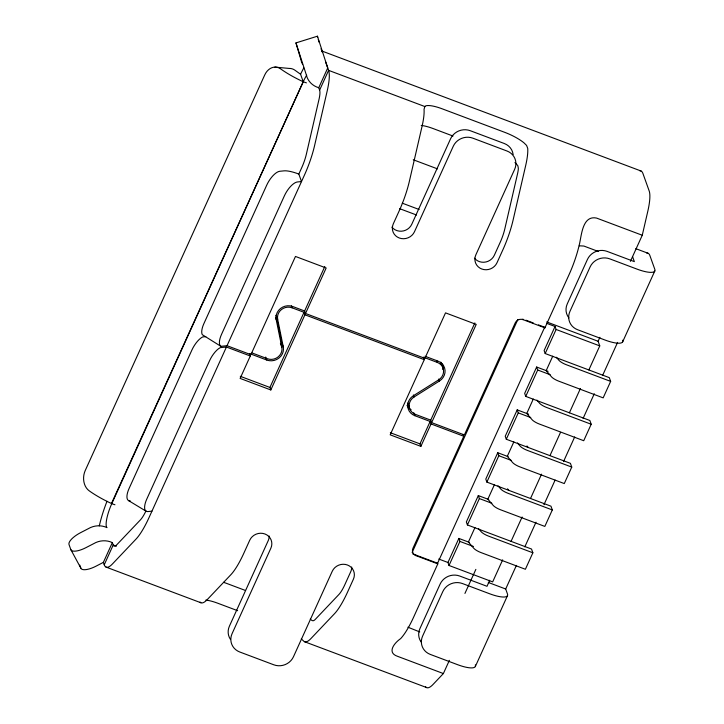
<?xml version="1.0" encoding="UTF-8"?>
<svg xmlns="http://www.w3.org/2000/svg" width="724" height="724" viewBox="0 0 724 724"><rect width="100%" height="100%" fill="white"/><g stroke="black" fill="none" stroke-linecap="round" stroke-linejoin="round"><path stroke-width="1.09" d="M630.423 261.346L642.26 235.255L596.567 218.078C582.114 215.046 581.562 236.259 579.227 245.029A41.259 9.792 -69.4 0 1 569.037 274.695L544.91 327.854L523.081 319.655A6 5.611 -19.7 0 0 515.235 322.877L464.374 434.943L431.64 422.635L476.211 324.406L445.522 312.868L424.879 358.353L305.519 313.483L326.162 267.998L295.473 256.45L250.893 354.679L227.028 345.71L220.874 346.316L219.942 345.348A15.005 5.973 -58.8 0 1 221.562 334.28L284.387 195.842A15.005 5.973 -58.8 0 1 297.483 181.95L301.51 181.552L298.831 174.068L301.718 167.706A18.752 4.453 -69.4 0 0 306.352 154.23L319.239 98.337A18.752 4.453 -69.4 0 0 319.619 90.129L318.759 87.722L327.737 67.947L317.438 36.2L295.962 42.906L300.994 59.992A19.114 17.883 -19.7 0 0 302.614 64.282M317.438 36.2L317.7 37.44M642.26 235.255L647.817 211.209A41.259 9.792 -69.4 0 0 649.862 197.218L649.871 195.67A41.259 9.792 -69.4 0 0 649.156 190.874L642.93 173.488A45.178 10.724 -69.4 0 0 639.754 170.746M306.677 75.233A19.068 4.525 -69.4 0 0 303.238 81.74L111.786 503.651A19.068 4.525 -69.4 0 0 106.989 527.624A19.114 17.883 -19.7 0 0 88.31 528.692L80.545 532.692A15.005 5.249 -28.4 0 0 69.024 544.557L70.807 549.552L80.826 568.096A15.005 5.249 -28.4 0 0 95.93 566.222L103.378 562.376L112.347 542.602A19.114 17.883 -19.7 0 0 93.668 543.67L85.912 547.67A15.005 5.249 -28.4 0 1 70.807 549.552M274.858 67.097L289.184 68.436A15.005 11.539 -84.6 0 1 294.94 70.219L300.56 74.246L303.238 81.74L111.451 503.524M250.296 356L249.409 353.502L266.785 360.036A12 11.231 -19.7 0 0 279.002 358.036A12 11.231 -19.7 0 0 283.274 346.896L277.672 319.32A10.498 9.819 -19.7 0 1 281.419 309.573A10.498 9.819 -19.7 0 1 292.107 307.818L304.026 312.306L304.922 314.795L270.821 389.955L240.124 378.417L250.296 356L226.431 347.022L149.053 517.533A41.259 9.792 -69.4 0 1 135.976 539.154L112.528 563.869A41.259 9.792 -69.4 0 1 104.238 564.783L113.206 545.009L112.347 542.602M319.619 90.129L328.596 70.355L325.592 61.956M227.028 345.71L304.397 175.199A41.259 9.792 -69.4 0 0 314.596 145.542L327.257 90.681A41.259 9.792 -69.4 0 0 328.596 70.355L424.834 106.537L425.73 105.867A22.507 5.892 24.4 0 1 442.111 108.79L504.854 132.383A22.507 5.892 24.4 0 1 523.914 142.791L526.583 145.415L527.715 148.348A41.259 9.792 -69.4 0 1 525.733 165.307L513.072 220.159A41.259 9.792 -69.4 0 1 502.872 249.816L496.999 262.767A11.629 10.878 -19.7 0 1 481.786 269.011A11.629 10.878 -19.7 0 1 475.858 254.821L514.655 169.316A15.005 14.037 -19.7 0 0 506.99 151.008L472.89 138.184A15.005 14.037 -19.7 0 0 453.269 146.239L414.472 231.743A11.629 10.878 -19.7 0 1 399.259 237.988A11.629 10.878 -19.7 0 1 393.322 223.788L399.205 210.838A41.259 9.792 -69.4 0 0 409.395 181.181L422.056 126.329A41.259 9.792 -69.4 0 0 424.047 109.378L424.834 106.537M270.821 389.955L269.925 387.458L304.026 312.306M305.519 313.483L304.623 310.985L324.814 266.504M437.359 362.434L423.386 357.176L424.282 359.674L390.182 434.825L420.87 446.364L431.042 423.956L430.147 421.459L414.816 415.694A12 11.231 -19.7 0 1 407.712 406.426A12 11.231 -19.7 0 1 413.313 395.784L438.663 379.847A10.498 9.819 -19.7 0 0 443.568 370.543A10.498 9.819 -19.7 0 0 437.359 362.434L436.644 360.434M420.87 446.364L419.974 443.875L430.147 421.459M431.64 422.635L430.744 420.137L474.854 322.931M463.107 434.391L463.776 436.264L412.924 548.33A6 5.611 -19.7 0 0 415.983 555.661L437.812 563.86L413.685 617.029A41.259 9.792 -69.4 0 1 400.616 638.64C394.281 642.993 386.535 652.704 397.675 656.369L443.378 673.555L449.378 660.324M412.137 552.466L517.832 319.537M437.812 563.86L437.586 563.236L544.683 327.23L538.448 324.886M502.673 559.842L492.664 581.897L449.016 565.48L447.948 562.485L458.862 538.43L469.261 542.33M488.7 499.488L478.311 495.578L466.346 521.95L467.414 524.945L531.525 549.045L532.864 552.792L525.389 569.272L480.989 552.575A7.502 1.964 24.4 0 1 473.74 548.249L468.41 542.014L474.953 527.597M508.148 456.636L497.75 452.726L485.786 479.098L486.863 482.094L550.973 506.194L552.312 509.94L544.837 526.42L500.438 509.732A7.502 1.964 24.4 0 1 493.189 505.397L487.858 499.162L494.401 484.745M528.629 414.173L517.198 409.875L505.234 436.246L506.302 439.242L570.412 463.342L571.761 467.089L564.277 483.569L519.886 466.88A7.502 1.964 24.4 0 1 512.628 462.555L507.298 456.319L513.841 441.893M548.077 371.322L536.638 367.023L524.674 393.394L525.751 396.39L589.861 420.49L591.2 424.237L583.725 440.717L539.326 424.029A7.502 1.964 24.4 0 1 532.077 419.703L526.746 413.467L533.289 399.042M546.855 323.402L555.036 326.479L544.122 350.543L545.19 353.538L609.309 377.647L610.649 381.385L603.164 397.865L558.774 381.177A7.502 1.964 24.4 0 1 551.525 376.851L546.195 370.616L552.738 356.19M449.016 565.48L459.939 541.425L458.862 538.43M467.414 524.945L479.379 498.574L478.311 495.578M486.863 482.094L498.827 455.722L497.75 452.726M506.302 439.242L518.266 412.87L517.198 409.875M525.751 396.39L537.715 370.018L536.638 367.023M545.19 353.538L556.113 329.474L555.036 326.479M464.935 593.436L475.858 569.372M489.668 580.241L487.017 586.304L459.74 576.042A15.005 14.037 -19.7 0 0 440.12 584.105L419.92 628.595A15.005 14.037 -19.7 0 0 421.015 641.844M588.847 369.955L599.762 345.891L598.105 341.266L599.906 337.312M511.063 541.353L522.113 517.008M530.511 498.501L541.552 474.157M549.959 455.649L560.539 432.328M569.399 412.798L580.449 388.462M475.324 664.867A22.507 5.892 24.4 0 1 457.541 664.659L430.264 654.406A15.005 14.037 -19.7 0 1 422.608 636.088L442.798 591.589A15.005 14.037 -19.7 0 1 462.419 583.535L489.705 593.789A22.507 5.892 24.4 0 0 507.479 593.997L505.696 589.001L516.42 565.372M524.809 546.873L536.004 522.212M543.932 504.746L555.118 480.084M563.516 461.586L574.702 436.925M583.101 418.427L594.286 393.766M602.685 375.267L617.599 342.389M475.324 666.542L507.479 595.671M622.649 341.864L654.813 270.993M443.378 673.555L433.097 684.397A41.259 9.792 -69.4 0 1 427.251 687.791L304.542 641.726M430.744 420.137L415.413 414.372A10.498 9.819 -19.7 0 1 409.196 406.264A10.498 9.819 -19.7 0 1 414.101 396.96L439.45 381.014A12 11.231 -19.7 0 0 445.061 370.38A12 11.231 -19.7 0 0 437.957 361.113L424.979 356.235M579.263 245.807L583.879 246.042L598.413 251.509M205.77 336.633L202.611 336.95L200.666 338.199A15.005 5.973 -58.8 0 0 191.932 349.964L129.116 488.41A15.005 5.973 -58.8 0 0 130.239 500.89M226.431 347.022L220.277 347.629L218.331 348.877A15.005 5.973 -58.8 0 0 209.598 360.652L146.782 499.089A15.005 5.973 -58.8 0 0 147.904 511.569L151.94 511.171M321.565 50.897L641.066 171.018M452.998 136.04L433.133 128.564A22.507 5.892 24.4 0 0 421.232 125.433M302.913 81.613L303.238 81.74A22.507 5.892 24.4 0 0 306.406 82.853M413.259 159.76L437.477 168.864M635.79 248.658L648.061 253.273M402.273 203.173L419.124 209.507M399.684 208.675L416.544 215.01M546.692 321.936L598.105 341.266M556.113 329.474L599.762 345.891M525.977 320.198L533.253 322.931M610.649 381.385L566.249 364.697A7.502 1.964 24.4 0 1 559 360.371L556.331 357.249M537.715 370.018L550.186 374.706M304.623 310.985L292.704 306.505A12 11.231 -19.7 0 0 280.487 308.505A12 11.231 -19.7 0 0 276.215 319.646L281.817 347.221A10.498 9.819 -19.7 0 1 278.07 356.968A10.498 9.819 -19.7 0 1 267.382 358.724L252.052 352.95M440.635 363.466L442.744 364.262M304.922 314.795L424.282 359.674M591.2 424.237L546.81 407.549A7.502 1.964 24.4 0 1 539.552 403.223L536.891 400.101M518.266 412.87L530.737 417.558M571.761 467.089L527.362 450.4A7.502 1.964 24.4 0 1 520.113 446.075L517.443 442.952M431.042 423.956L463.776 436.264M498.827 455.722L511.298 460.41M240.296 376.317L269.925 387.458M390.345 432.726L419.974 443.875M552.312 509.94L507.913 493.252A7.502 1.964 24.4 0 1 500.664 488.917L498.003 485.804M479.379 498.574L491.849 503.261M532.864 552.792L488.474 536.095A7.502 1.964 24.4 0 1 481.225 531.769L478.555 528.656M459.939 541.425L473.451 546.502M438.735 559.028L447.948 562.485M412.698 553.878L437.586 563.236M488.302 582.467L505.696 589.001M419.721 631.916L407.92 627.201M245.545 590.513L226.721 583.435A22.507 5.892 24.4 0 0 223.553 582.331M116.374 546.195L113.206 545.009A18.752 4.453 -69.4 0 0 116.537 545.027L140.429 519.868A18.752 4.453 -69.4 0 0 145.877 511.108M237.617 610.685L217.743 603.219A22.507 5.892 24.4 0 0 205.842 600.078M106.066 567.1L200.874 602.748M220.874 346.316L202.277 334.669A15.005 5.973 -58.8 0 1 203.897 323.601L266.722 185.163A15.005 5.973 -58.8 0 1 279.817 171.271L284.016 170.855A21.765 5.702 24.4 0 1 298.831 174.068M128.601 500.619L146.266 511.307M310.261 619.092L311.401 620.061A19.041 6.806 -71.6 0 0 313.039 620.73L313.447 620.685A18.752 4.453 -69.4 0 0 315.456 619.21L338.904 594.495A18.752 4.453 -69.4 0 0 344.85 584.666L350.724 571.716A11.629 10.878 -19.7 0 0 351.692 567.019M301.284 638.867L303.989 641.383A41.259 9.792 -69.4 0 0 311.003 638.496L334.452 613.771A41.259 9.792 -69.4 0 0 347.529 592.151L353.403 579.2A11.629 10.878 -19.7 0 0 347.475 565.01A11.629 10.878 -19.7 0 0 332.262 571.254L293.464 656.759A15.005 14.037 -19.7 0 1 273.844 664.813L239.734 651.989A15.005 14.037 -19.7 0 1 232.078 633.672L270.876 548.177A11.629 10.878 -19.7 0 0 264.948 533.986A11.629 10.878 -19.7 0 0 249.735 540.222L243.861 553.172A41.259 9.792 -69.4 0 1 230.784 574.793L207.335 599.517A41.259 9.792 -69.4 0 1 200.313 602.413L200.105 602.015M514.945 162.565L517.687 165.47A19.041 6.806 -71.6 0 1 518.312 168.366L518.312 169.217A18.752 4.453 -69.4 0 1 517.488 173.995L504.827 228.847A18.752 4.453 -69.4 0 1 500.194 242.332L494.32 255.282A11.629 10.878 -19.7 0 1 474.446 258.169M526.972 445.975L528.276 447.504M507.524 488.827L508.836 490.347M295.962 42.906L306.352 74.97A19.114 17.883 -19.7 0 0 318.759 87.722M632.568 256.631L634.351 261.626L607.065 251.373A15.005 14.037 -19.7 0 0 587.445 259.427L567.254 303.926A15.005 14.037 -19.7 0 0 568.892 317.908M544.683 327.23L544.91 327.854M522.855 319.031L523.081 319.655M438.735 379.023L439.45 381.014M413.386 394.96L414.101 396.96M413.739 412.698L414.816 415.694M415.766 555.036L415.983 555.661M291.392 305.827L292.107 307.818M276.242 315.329L277.672 319.32M275.5 317.646L276.215 319.646M276.116 315.429L281.491 341.9L283.274 346.896M280.387 343.23L281.817 347.221M265.717 357.041L266.785 360.036M103.378 562.376L104.238 564.783M79.758 565.1L80.826 568.096M321.058 48.68L322.044 51.902M318.261 39.422L319.076 42.164M114.953 504.764A22.507 5.892 24.4 0 1 111.786 503.651A44.454 11.638 24.4 0 1 89.161 490.791A15.005 11.539 -84.6 0 1 85.242 470.51L264.731 74.961A15.005 11.539 -84.7 0 1 280.613 68.88A44.454 11.638 24.4 0 0 303.238 81.74M443.269 365.385A12 11.231 -19.7 0 1 442.798 369.457M426.635 687.628A41.259 9.792 -69.4 0 1 425.576 686.786M622.658 340.19A22.507 5.892 24.4 0 1 604.875 339.981L577.589 329.728A15.005 14.037 -19.7 0 1 569.933 311.411L590.123 266.912A15.005 14.037 -19.7 0 1 609.753 258.857L637.029 269.12A22.507 5.892 24.4 0 0 654.813 269.319L649.899 255.59A41.259 9.792 -69.4 0 0 646.767 253.092M409.286 406.2A10.498 9.819 -19.7 0 1 407.712 403.024M99.315 525.859A45.178 10.724 -69.4 0 1 106.998 501.289M230.485 639.437A15.005 14.037 -19.7 0 1 229.399 626.188L268.197 540.683A11.629 10.878 -19.7 0 0 269.165 535.995M391.919 227.137A11.629 10.878 -19.7 0 0 411.784 224.25L450.59 138.755A15.005 14.037 -19.7 0 1 470.211 130.691L504.311 143.515A15.005 14.037 -19.7 0 1 513.135 154.547M281.491 341.9A12 11.231 -19.7 0 1 281.527 345.972M440.844 362.136A10.498 9.819 -19.7 0 1 441.785 365.548M411.142 409.784A12 11.231 -19.7 0 1 406.997 405.331M300.56 74.246A45.178 10.724 -69.4 0 1 303.781 67.938"/></g></svg>
